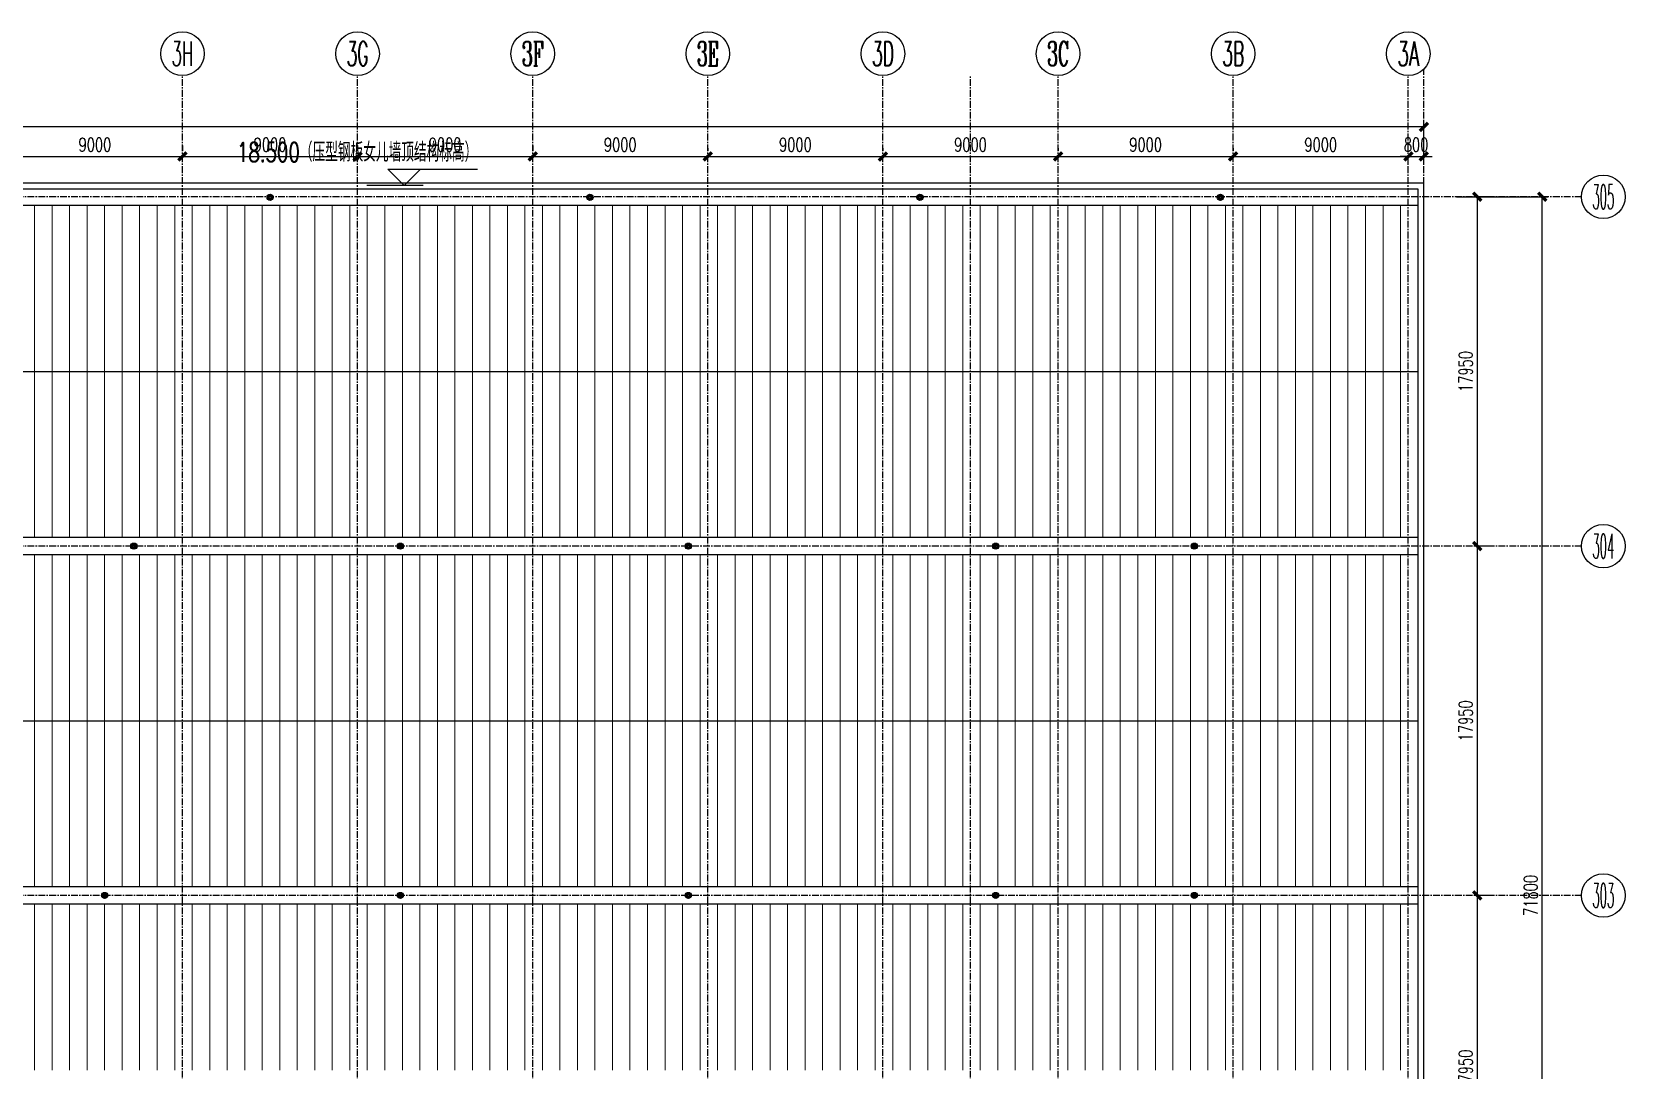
# Model space of a CAD drawing. Extents: x -599358 to 2865263, y -1062760 to 486533.
# Drawn here: x 2225619 to 2307503, y -852625 to -799275 of the extents above; entities that cross this region are included whole.
import ezdxf
from ezdxf.enums import TextEntityAlignment as Align

# ---------------------------------------------------------------- set-up
doc = ezdxf.new("R2010")
doc.units = 0
doc.linetypes.add('CENTER', pattern=[2, 1.25, -0.25, 0.25, -0.25])
for name, color, linetype in [('3符号', 173, 'Continuous'), ('A-LIN-V', 9, 'Continuous'), ('A-SFCE', 30, 'Continuous'), ('DIM', 173, 'Continuous'), ('DOTE', 1, 'CENTER'), ('文本', 4, 'Continuous'), ('虹吸雨水斗', 6, 'Continuous')]:
    doc.layers.add(name, color=color, linetype=linetype)
doc.layers.add('底板111', color=5, linetype='Continuous', lineweight=13)
doc.styles.add('_TCH_AXIS', font='COMPLEX', dxfattribs={"bigfont": 'GBCBIG'})
doc.styles.add('DHTEXT-1', font='romans.shx', dxfattribs={"width": 0.7, "bigfont": 'chinese.shx'})
doc.styles.add('卓越符号', font='ROMANS.shx', dxfattribs={"width": 0.7, "bigfont": 'CHINESE.shx'})
doc.dimstyles.new('ZN280', dxfattribs={"dimscale": 280, "dimtxt": 2.5, "dimasz": 1.5, "dimexe": 1, "dimexo": 2, "dimgap": 0.9, "dimtad": 1, "dimdec": 0, "dimdsep": 46, "dimtxsty": 'DHTEXT-1', "dimblk": 'ARCHTICK', "dimcen": 2.5, "dimclrd": 173, "dimclre": 173, "dimclrt": 7, "dimazin": 2, "dimtfac": 1, "dimtdec": 0, "dimtix": 1, "dimtmove": 2, "dimatfit": 3, "dimfxl": 0, "dimarcsym": 0})

# ---------------------------------------------------------------- blocks, each defined once
blk = doc.blocks.new('卓越-轴号')
blk.add_circle((0, 0), 4)
at = {"color": 0, "style": '_TCH_AXIS', "width": 1.041667, "flags": 8}
blk.add_attdef('A', text='', height=4.48, dxfattribs=at).set_placement((-2, -2.24), (2, -2.24), align=Align.FIT)
blk = doc.blocks.new('*U612')
at = {"ltscale": 10}
blk.add_line((3.48, 0), (-6.85, 0), dxfattribs=at)
blk.add_lwpolyline([(3, 3), (0, 0), (-3, 3), (13.45, 3)])
at = {"color": 0, "style": '卓越符号', "width": 0.7, "flags": 8}
blk.add_attdef('±0.000', text='', height=3.5, dxfattribs=at).set_placement((13.45, 4.35), align=Align.RIGHT)
blk = doc.blocks.new('“奔腾”虹吸雨水斗')
at = {"layer": '虹吸雨水斗', "lineweight": 25}
for p, q in [((946944, 86685), (947028, 86658)), ((947028, 86641), (946944, 86614)), ((947032, 86673), (946946, 86692)), ((946946, 86607), (947032, 86625)), ((946982, 86753), (947040, 86688)), ((947040, 86611), (946982, 86546)), ((947052, 86699), (946987, 86758)), ((946987, 86541), (947052, 86600)), ((947048, 86793), (947066, 86707)), ((947066, 86592), (947048, 86506)), ((947082, 86711), (947055, 86795)), ((947055, 86504), (947082, 86587)), ((947125, 86795), (947098, 86711)), ((947098, 86587), (947125, 86504)), ((947114, 86707), (947132, 86793)), ((947132, 86506), (947114, 86592)), ((947194, 86758), (947128, 86699)), ((947128, 86600), (947194, 86541)), ((947140, 86688), (947199, 86753)), ((947199, 86546), (947140, 86611)), ((947234, 86692), (947148, 86673)), ((947148, 86625), (947234, 86607)), ((947152, 86658), (947236, 86685)), ((947236, 86614), (947152, 86641))]:
    blk.add_line(p, q, dxfattribs=at)
for radius in [150, 47.6]:
    blk.add_circle((947090, 86649), radius, dxfattribs=at)
for centre, start, end in [((947025, 86649), 291.63817, 68.36747), ((947034, 86682), 261.63817, 38.36747), ((947034, 86617), 321.63817, 98.36747), ((947057, 86706), 231.63817, 8.36747), ((947057, 86593), 351.63817, 128.36747), ((947090, 86715), 201.63817, 338.36747), ((947090, 86584), 21.63817, 158.36747), ((947123, 86706), 171.63817, 308.36747), ((947123, 86593), 51.63817, 188.36747), ((947147, 86682), 141.63817, 278.36747), ((947147, 86617), 81.63817, 218.36747), ((947155, 86649), 111.63817, 248.36747)]:
    blk.add_arc(centre, 8.82, start, end, dxfattribs=at)
blk = doc.blocks.new('_ArchTick')
at = {"color": 0, "linetype": 'ByBlock', "const_width": 0.4}
blk.add_lwpolyline([(-0.5, -0.5), (0.5, 0.5)], dxfattribs=at)
blk = doc.blocks.new('*D2043')
at = {"layer": 'Defpoints', "color": 0, "ltscale": 2800, "transparency": 16777216}
for p in [(2224359, -805676), (2233359, -805676), (2233359, -805676)]:
    blk.add_point(p, dxfattribs=at)
at = {"layer": 'DIM', "color": 173, "linetype": 'ByBlock', "lineweight": -2, "ltscale": 2800, "transparency": 16777216}
for p, q in [((2224359, -805116), (2224359, -805396)), ((2224359, -805676), (2233359, -805676)), ((2233359, -805116), (2233359, -805396))]:
    blk.add_line(p, q, dxfattribs=at)
at = {"layer": 'DIM', "color": 173, "lineweight": -2, "ltscale": 2800, "transparency": 16777216, "xscale": 420, "yscale": 420, "zscale": 420, "rotation": 180}
blk.add_blockref('_ArchTick', (2224359, -805676), dxfattribs=at)
at = {"layer": 'DIM', "color": 173, "lineweight": -2, "ltscale": 2800, "transparency": 16777216, "xscale": 420, "yscale": 420, "zscale": 420}
blk.add_blockref('_ArchTick', (2233359, -805676), dxfattribs=at)
at = {"layer": 'DIM', "color": 7, "ltscale": 2800, "transparency": 16777216, "insert": (2228859, -805074), "char_height": 700, "attachment_point": 5, "style": 'DHTEXT-1'}
blk.add_mtext('9000', dxfattribs=at)
blk = doc.blocks.new('*D2044')
at = {"layer": 'Defpoints', "color": 0, "ltscale": 2800, "transparency": 16777216}
for p in [(2233359, -805676), (2242359, -805676), (2242359, -805676)]:
    blk.add_point(p, dxfattribs=at)
at = {"layer": 'DIM', "color": 173, "linetype": 'ByBlock', "lineweight": -2, "ltscale": 2800, "transparency": 16777216}
for p, q in [((2233359, -805116), (2233359, -805396)), ((2233359, -805676), (2242359, -805676)), ((2242359, -805116), (2242359, -805396))]:
    blk.add_line(p, q, dxfattribs=at)
at = {"layer": 'DIM', "color": 173, "lineweight": -2, "ltscale": 2800, "transparency": 16777216, "xscale": 420, "yscale": 420, "zscale": 420, "rotation": 180}
blk.add_blockref('_ArchTick', (2233359, -805676), dxfattribs=at)
at = {"layer": 'DIM', "color": 173, "lineweight": -2, "ltscale": 2800, "transparency": 16777216, "xscale": 420, "yscale": 420, "zscale": 420}
blk.add_blockref('_ArchTick', (2242359, -805676), dxfattribs=at)
at = {"layer": 'DIM', "color": 7, "ltscale": 2800, "transparency": 16777216, "insert": (2237859, -805074), "char_height": 700, "attachment_point": 5, "style": 'DHTEXT-1'}
blk.add_mtext('9000', dxfattribs=at)
blk = doc.blocks.new('*D2045')
at = {"layer": 'Defpoints', "color": 0, "ltscale": 2800, "transparency": 16777216}
for p in [(2242359, -805676), (2251359, -805676), (2251359, -805676)]:
    blk.add_point(p, dxfattribs=at)
at = {"layer": 'DIM', "color": 173, "linetype": 'ByBlock', "lineweight": -2, "ltscale": 2800, "transparency": 16777216}
for p, q in [((2242359, -805116), (2242359, -805396)), ((2242359, -805676), (2251359, -805676)), ((2251359, -805116), (2251359, -805396))]:
    blk.add_line(p, q, dxfattribs=at)
at = {"layer": 'DIM', "color": 173, "lineweight": -2, "ltscale": 2800, "transparency": 16777216, "xscale": 420, "yscale": 420, "zscale": 420, "rotation": 180}
blk.add_blockref('_ArchTick', (2242359, -805676), dxfattribs=at)
at = {"layer": 'DIM', "color": 173, "lineweight": -2, "ltscale": 2800, "transparency": 16777216, "xscale": 420, "yscale": 420, "zscale": 420}
blk.add_blockref('_ArchTick', (2251359, -805676), dxfattribs=at)
at = {"layer": 'DIM', "color": 7, "ltscale": 2800, "transparency": 16777216, "insert": (2246859, -805074), "char_height": 700, "attachment_point": 5, "style": 'DHTEXT-1'}
blk.add_mtext('9000', dxfattribs=at)
blk = doc.blocks.new('*D2028')
at = {"layer": 'Defpoints', "color": 0, "ltscale": 2800, "transparency": 16777216}
for p in [(2251359, -805676), (2260359, -805676), (2260359, -805810)]:
    blk.add_point(p, dxfattribs=at)
at = {"layer": 'DIM', "color": 173, "linetype": 'ByBlock', "lineweight": -2, "ltscale": 2800, "transparency": 16777216}
for p, q in [((2251359, -805116), (2251359, -805396)), ((2251359, -805676), (2260359, -805676)), ((2260359, -805250), (2260359, -805396))]:
    blk.add_line(p, q, dxfattribs=at)
at = {"layer": 'DIM', "color": 173, "lineweight": -2, "ltscale": 2800, "transparency": 16777216, "xscale": 420, "yscale": 420, "zscale": 420, "rotation": 180}
blk.add_blockref('_ArchTick', (2251359, -805676), dxfattribs=at)
at = {"layer": 'DIM', "color": 173, "lineweight": -2, "ltscale": 2800, "transparency": 16777216, "xscale": 420, "yscale": 420, "zscale": 420}
blk.add_blockref('_ArchTick', (2260359, -805676), dxfattribs=at)
at = {"layer": 'DIM', "color": 7, "ltscale": 2800, "transparency": 16777216, "insert": (2255859, -805074), "char_height": 700, "attachment_point": 5, "style": 'DHTEXT-1'}
blk.add_mtext('9000', dxfattribs=at)
blk = doc.blocks.new('*D2029')
at = {"layer": 'Defpoints', "color": 0, "ltscale": 2800, "transparency": 16777216}
for p in [(2269359, -805676), (2260359, -805810), (2269359, -805810)]:
    blk.add_point(p, dxfattribs=at)
at = {"layer": 'DIM', "color": 173, "linetype": 'ByBlock', "lineweight": -2, "ltscale": 2800, "transparency": 16777216}
for p, q in [((2260359, -805250), (2260359, -805396)), ((2260359, -805676), (2269359, -805676)), ((2269359, -805250), (2269359, -805396))]:
    blk.add_line(p, q, dxfattribs=at)
at = {"layer": 'DIM', "color": 173, "lineweight": -2, "ltscale": 2800, "transparency": 16777216, "xscale": 420, "yscale": 420, "zscale": 420, "rotation": 180}
blk.add_blockref('_ArchTick', (2260359, -805676), dxfattribs=at)
at = {"layer": 'DIM', "color": 173, "lineweight": -2, "ltscale": 2800, "transparency": 16777216, "xscale": 420, "yscale": 420, "zscale": 420}
blk.add_blockref('_ArchTick', (2269359, -805676), dxfattribs=at)
at = {"layer": 'DIM', "color": 7, "ltscale": 2800, "transparency": 16777216, "insert": (2264859, -805074), "char_height": 700, "attachment_point": 5, "style": 'DHTEXT-1'}
blk.add_mtext('9000', dxfattribs=at)
blk = doc.blocks.new('*D2030')
at = {"layer": 'Defpoints', "color": 0, "ltscale": 2800, "transparency": 16777216}
for p in [(2278359, -805676), (2269359, -805810), (2278359, -805810)]:
    blk.add_point(p, dxfattribs=at)
at = {"layer": 'DIM', "color": 173, "linetype": 'ByBlock', "lineweight": -2, "ltscale": 2800, "transparency": 16777216}
for p, q in [((2269359, -805250), (2269359, -805396)), ((2269359, -805676), (2278359, -805676)), ((2278359, -805250), (2278359, -805396))]:
    blk.add_line(p, q, dxfattribs=at)
at = {"layer": 'DIM', "color": 173, "lineweight": -2, "ltscale": 2800, "transparency": 16777216, "xscale": 420, "yscale": 420, "zscale": 420, "rotation": 180}
blk.add_blockref('_ArchTick', (2269359, -805676), dxfattribs=at)
at = {"layer": 'DIM', "color": 173, "lineweight": -2, "ltscale": 2800, "transparency": 16777216, "xscale": 420, "yscale": 420, "zscale": 420}
blk.add_blockref('_ArchTick', (2278359, -805676), dxfattribs=at)
at = {"layer": 'DIM', "color": 7, "ltscale": 2800, "transparency": 16777216, "insert": (2273859, -805074), "char_height": 700, "attachment_point": 5, "style": 'DHTEXT-1'}
blk.add_mtext('9000', dxfattribs=at)
blk = doc.blocks.new('*D2031')
at = {"layer": 'Defpoints', "color": 0, "ltscale": 2800, "transparency": 16777216}
for p in [(2287359, -805676), (2278359, -805810), (2287359, -805810)]:
    blk.add_point(p, dxfattribs=at)
at = {"layer": 'DIM', "color": 173, "linetype": 'ByBlock', "lineweight": -2, "ltscale": 2800, "transparency": 16777216}
for p, q in [((2278359, -805250), (2278359, -805396)), ((2278359, -805676), (2287359, -805676)), ((2287359, -805250), (2287359, -805396))]:
    blk.add_line(p, q, dxfattribs=at)
at = {"layer": 'DIM', "color": 173, "lineweight": -2, "ltscale": 2800, "transparency": 16777216, "xscale": 420, "yscale": 420, "zscale": 420, "rotation": 180}
blk.add_blockref('_ArchTick', (2278359, -805676), dxfattribs=at)
at = {"layer": 'DIM', "color": 173, "lineweight": -2, "ltscale": 2800, "transparency": 16777216, "xscale": 420, "yscale": 420, "zscale": 420}
blk.add_blockref('_ArchTick', (2287359, -805676), dxfattribs=at)
at = {"layer": 'DIM', "color": 7, "ltscale": 2800, "transparency": 16777216, "insert": (2282859, -805074), "char_height": 700, "attachment_point": 5, "style": 'DHTEXT-1'}
blk.add_mtext('9000', dxfattribs=at)
blk = doc.blocks.new('*D2032')
at = {"layer": 'Defpoints', "color": 0, "ltscale": 2800, "transparency": 16777216}
for p in [(2296359, -805518), (2296359, -805676), (2287359, -805810)]:
    blk.add_point(p, dxfattribs=at)
at = {"layer": 'DIM', "color": 173, "linetype": 'ByBlock', "lineweight": -2, "ltscale": 2800, "transparency": 16777216}
for p, q in [((2287359, -805250), (2287359, -805396)), ((2287359, -805676), (2296359, -805676)), ((2296359, -806078), (2296359, -805956))]:
    blk.add_line(p, q, dxfattribs=at)
at = {"layer": 'DIM', "color": 173, "lineweight": -2, "ltscale": 2800, "transparency": 16777216, "xscale": 420, "yscale": 420, "zscale": 420, "rotation": 180}
blk.add_blockref('_ArchTick', (2287359, -805676), dxfattribs=at)
at = {"layer": 'DIM', "color": 173, "lineweight": -2, "ltscale": 2800, "transparency": 16777216, "xscale": 420, "yscale": 420, "zscale": 420}
blk.add_blockref('_ArchTick', (2296359, -805676), dxfattribs=at)
at = {"layer": 'DIM', "color": 7, "ltscale": 2800, "transparency": 16777216, "insert": (2291859, -805074), "char_height": 700, "attachment_point": 5, "style": 'DHTEXT-1'}
blk.add_mtext('9000', dxfattribs=at)
blk = doc.blocks.new('*D2033')
at = {"layer": 'Defpoints', "color": 0, "ltscale": 2800, "transparency": 16777216}
for p in [(2296359, -805518), (2297159, -805518), (2297159, -805676)]:
    blk.add_point(p, dxfattribs=at)
at = {"layer": 'DIM', "color": 173, "linetype": 'ByBlock', "lineweight": -2, "ltscale": 2800, "transparency": 16777216}
for p, q in [((2296359, -805676), (2295939, -805676)), ((2296359, -805676), (2297159, -805676)), ((2297159, -805676), (2297579, -805676)), ((2296359, -806078), (2296359, -805956)), ((2297159, -806078), (2297159, -805956))]:
    blk.add_line(p, q, dxfattribs=at)
at = {"layer": 'DIM', "color": 173, "lineweight": -2, "ltscale": 2800, "transparency": 16777216, "xscale": 420, "yscale": 420, "zscale": 420}
blk.add_blockref('_ArchTick', (2296359, -805676), dxfattribs=at)
at = {"layer": 'DIM', "color": 173, "lineweight": -2, "ltscale": 2800, "transparency": 16777216, "xscale": 420, "yscale": 420, "zscale": 420, "rotation": 180}
blk.add_blockref('_ArchTick', (2297159, -805676), dxfattribs=at)
at = {"layer": 'DIM', "color": 7, "ltscale": 2800, "transparency": 16777216, "insert": (2296759, -805074), "char_height": 700, "attachment_point": 5, "style": 'DHTEXT-1'}
blk.add_mtext('800', dxfattribs=at)
blk = doc.blocks.new('*D2034')
at = {"layer": 'Defpoints', "color": 0, "ltscale": 2800, "transparency": 16777216}
for p in [(2112359, -804161), (2112359, -806364), (2297159, -806364)]:
    blk.add_point(p, dxfattribs=at)
at = {"layer": 'DIM', "color": 173, "linetype": 'ByBlock', "lineweight": -2, "ltscale": 2800, "transparency": 16777216}
for p, q in [((2112359, -805804), (2112359, -803881)), ((2297159, -805804), (2297159, -803881)), ((2297159, -804161), (2112359, -804161))]:
    blk.add_line(p, q, dxfattribs=at)
at = {"layer": 'DIM', "color": 173, "lineweight": -2, "ltscale": 2800, "transparency": 16777216, "xscale": 420, "yscale": 420, "zscale": 420, "rotation": 180}
blk.add_blockref('_ArchTick', (2112359, -804161), dxfattribs=at)
at = {"layer": 'DIM', "color": 173, "lineweight": -2, "ltscale": 2800, "transparency": 16777216, "xscale": 420, "yscale": 420, "zscale": 420}
blk.add_blockref('_ArchTick', (2297159, -804161), dxfattribs=at)
at = {"layer": 'DIM', "color": 7, "ltscale": 2800, "transparency": 16777216, "insert": (2204759, -803559), "char_height": 700, "attachment_point": 5, "style": 'DHTEXT-1'}
blk.add_mtext('184800', dxfattribs=at)
blk = doc.blocks.new('*D2036')
at = {"layer": 'Defpoints', "color": 0, "ltscale": 2800, "transparency": 16777216}
for p in [(2299908, -843650), (2299908, -843650), (2298854, -861600)]:
    blk.add_point(p, dxfattribs=at)
at = {"layer": 'DIM', "color": 173, "linetype": 'ByBlock', "lineweight": -2, "ltscale": 2800, "transparency": 16777216}
for p, q in [((2299908, -861600), (2299908, -843650)), ((2300468, -843650), (2300188, -843650)), ((2299414, -861600), (2300188, -861600))]:
    blk.add_line(p, q, dxfattribs=at)
at = {"layer": 'DIM', "color": 173, "lineweight": -2, "ltscale": 2800, "transparency": 16777216, "xscale": 420, "yscale": 420, "zscale": 420}
for p, rotation in [((2299908, -843650), 90), ((2299908, -861600), 270)]:
    blk.add_blockref('_ArchTick', p, dxfattribs=dict(at, rotation=rotation))
at = {"layer": 'DIM', "color": 7, "ltscale": 2800, "transparency": 16777216, "insert": (2299306, -852625), "char_height": 700, "attachment_point": 5, "rotation": 90, "style": 'DHTEXT-1'}
blk.add_mtext('17950', dxfattribs=at)
blk = doc.blocks.new('*D1999')
at = {"layer": 'Defpoints', "color": 0, "ltscale": 2800, "transparency": 16777216}
for p in [(2299908, -825700), (2299908, -825700), (2299908, -843650)]:
    blk.add_point(p, dxfattribs=at)
at = {"layer": 'DIM', "color": 173, "linetype": 'ByBlock', "lineweight": -2, "ltscale": 2800, "transparency": 16777216}
for p, q in [((2299908, -843650), (2299908, -825700)), ((2300468, -825700), (2300188, -825700)), ((2300468, -843650), (2300188, -843650))]:
    blk.add_line(p, q, dxfattribs=at)
at = {"layer": 'DIM', "color": 173, "lineweight": -2, "ltscale": 2800, "transparency": 16777216, "xscale": 420, "yscale": 420, "zscale": 420}
for p, rotation in [((2299908, -825700), 90), ((2299908, -843650), 270)]:
    blk.add_blockref('_ArchTick', p, dxfattribs=dict(at, rotation=rotation))
at = {"layer": 'DIM', "color": 7, "ltscale": 2800, "transparency": 16777216, "insert": (2299306, -834675), "char_height": 700, "attachment_point": 5, "rotation": 90, "style": 'DHTEXT-1'}
blk.add_mtext('17950', dxfattribs=at)
blk = doc.blocks.new('*D2000')
at = {"layer": 'Defpoints', "color": 0, "ltscale": 2800, "transparency": 16777216}
for p in [(2299908, -807750), (2299908, -807750), (2299908, -825700)]:
    blk.add_point(p, dxfattribs=at)
at = {"layer": 'DIM', "color": 173, "linetype": 'ByBlock', "lineweight": -2, "ltscale": 2800, "transparency": 16777216}
for p, q in [((2299908, -825700), (2299908, -807750)), ((2300468, -807750), (2300188, -807750)), ((2300468, -825700), (2300188, -825700))]:
    blk.add_line(p, q, dxfattribs=at)
at = {"layer": 'DIM', "color": 173, "lineweight": -2, "ltscale": 2800, "transparency": 16777216, "xscale": 420, "yscale": 420, "zscale": 420}
for p, rotation in [((2299908, -807750), 90), ((2299908, -825700), 270)]:
    blk.add_blockref('_ArchTick', p, dxfattribs=dict(at, rotation=rotation))
at = {"layer": 'DIM', "color": 7, "ltscale": 2800, "transparency": 16777216, "insert": (2299306, -816725), "char_height": 700, "attachment_point": 5, "rotation": 90, "style": 'DHTEXT-1'}
blk.add_mtext('17950', dxfattribs=at)
blk = doc.blocks.new('*D2001')
at = {"layer": 'Defpoints', "color": 0, "ltscale": 2800, "transparency": 16777216}
for p in [(2298273, -807750), (2303246, -807750), (2298273, -879550)]:
    blk.add_point(p, dxfattribs=at)
at = {"layer": 'DIM', "color": 173, "linetype": 'ByBlock', "lineweight": -2, "ltscale": 2800, "transparency": 16777216}
for p, q in [((2298833, -807750), (2303526, -807750)), ((2303246, -879550), (2303246, -807750)), ((2298833, -879550), (2303526, -879550))]:
    blk.add_line(p, q, dxfattribs=at)
at = {"layer": 'DIM', "color": 173, "lineweight": -2, "ltscale": 2800, "transparency": 16777216, "xscale": 420, "yscale": 420, "zscale": 420}
for p, rotation in [((2303246, -807750), 90), ((2303246, -879550), 270)]:
    blk.add_blockref('_ArchTick', p, dxfattribs=dict(at, rotation=rotation))
at = {"layer": 'DIM', "color": 7, "ltscale": 2800, "transparency": 16777216, "insert": (2302644, -843650), "char_height": 700, "attachment_point": 5, "rotation": 90, "style": 'DHTEXT-1'}
blk.add_mtext('71800', dxfattribs=at)

msp = doc.modelspace()

# ---------------------------------------------------------------- linework, layer by layer
at = {"layer": 'A-LIN-V'}
for points in [[(2296859.2, -808200), (2129670.3, -808200)], [(2296859.2, -825250), (2124138.2, -825250)], [(2296859.2, -826150), (2123846.2, -826150)], [(2296859.2, -843200), (2118314.1, -843200)], [(2296859.2, -844100), (2118022.1, -844100)]]:
    msp.add_lwpolyline(points, dxfattribs=at)
at = {"layer": 'A-SFCE'}
for points in [[(2297159.2, -880250), (2297159.2, -807050), (2128992.1, -807050), (2111459.2, -861086.7), (2111459.2, -862100), (2112059.2, -862100)], [(2111759.2, -863900), (2111759.2, -879950), (2296859.2, -879950), (2296859.2, -807350), (2129210.2, -807350), (2111759.2, -861134.1), (2111759.2, -861800), (2112059.2, -861800)], [(2126168.3, -816725), (2296859.2, -816725)], [(2120336.1, -834675), (2296859.2, -834675)]]:
    msp.add_lwpolyline(points, dxfattribs=at)
at = {"layer": 'DOTE', "ltscale": 280}
for p, q in [((2233359.2, -887730), (2233359.2, -801515)), ((2242359.2, -887730), (2242359.2, -801515)), ((2251359.2, -887730), (2251359.2, -801515)), ((2260359.2, -887730), (2260359.2, -801515)), ((2269359.2, -887730), (2269359.2, -801515)), ((2273859.2, -887730), (2273859.2, -801515)), ((2278359.2, -887730), (2278359.2, -801515)), ((2287359.2, -887730), (2287359.2, -801515)), ((2296359.2, -887730), (2296359.2, -801515)), ((2297159.2, -887730), (2297159.2, -801178.8)), ((2305263.4, -807750), (2104903.4, -807750)), ((2305263.4, -825700), (2104903.4, -825700)), ((2305263.4, -843650), (2104903.4, -843650))]:
    msp.add_line(p, q, dxfattribs=at)
at = {"layer": '底板111', "ltscale": 2500}
for p, q in [((2225759.2, -816725), (2225759.2, -808200)), ((2226659.2, -816725), (2226659.2, -808200)), ((2227559.2, -816725), (2227559.2, -808200)), ((2228459.2, -816725), (2228459.2, -808200)), ((2229359.2, -816725), (2229359.2, -808200)), ((2230259.2, -816725), (2230259.2, -808200)), ((2231159.2, -816725), (2231159.2, -808200)), ((2232059.2, -816725), (2232059.2, -808200)), ((2232959.2, -816725), (2232959.2, -808200)), ((2233859.2, -816725), (2233859.2, -808200)), ((2234759.2, -816725), (2234759.2, -808200)), ((2235659.2, -816725), (2235659.2, -808200)), ((2236559.2, -816725), (2236559.2, -808200)), ((2237459.2, -816725), (2237459.2, -808200)), ((2238359.2, -816725), (2238359.2, -808200)), ((2239259.2, -816725), (2239259.2, -808200)), ((2240159.2, -816725), (2240159.2, -808200)), ((2241059.2, -816725), (2241059.2, -808200)), ((2241959.2, -816725), (2241959.2, -808200)), ((2242859.2, -816725), (2242859.2, -808200)), ((2243759.2, -816725), (2243759.2, -808200)), ((2244659.2, -816725), (2244659.2, -808200)), ((2245559.2, -816725), (2245559.2, -808200)), ((2246459.2, -816725), (2246459.2, -808200)), ((2247359.2, -816725), (2247359.2, -808200)), ((2248259.2, -816725), (2248259.2, -808200)), ((2249159.2, -816725), (2249159.2, -808200)), ((2250059.2, -816725), (2250059.2, -808200)), ((2250959.2, -816725), (2250959.2, -808200)), ((2251859.2, -816725), (2251859.2, -808200)), ((2252759.2, -816725), (2252759.2, -808200)), ((2253659.2, -816725), (2253659.2, -808200)), ((2254559.2, -816725), (2254559.2, -808200)), ((2255459.2, -816725), (2255459.2, -808200)), ((2256359.2, -816725), (2256359.2, -808200)), ((2257259.2, -816725), (2257259.2, -808200)), ((2258159.2, -816725), (2258159.2, -808200)), ((2259059.2, -816725), (2259059.2, -808200)), ((2259959.2, -816725), (2259959.2, -808200)), ((2260859.2, -816725), (2260859.2, -808200)), ((2261759.2, -816725), (2261759.2, -808200)), ((2262659.2, -816725), (2262659.2, -808200)), ((2263559.2, -816725), (2263559.2, -808200)), ((2264459.2, -816725), (2264459.2, -808200)), ((2265359.2, -816725), (2265359.2, -808200)), ((2266259.2, -816725), (2266259.2, -808200)), ((2267159.2, -816725), (2267159.2, -808200)), ((2268059.2, -816725), (2268059.2, -808200)), ((2268959.2, -816725), (2268959.2, -808200)), ((2269859.2, -816725), (2269859.2, -808200)), ((2270759.2, -816725), (2270759.2, -808200)), ((2271659.2, -816725), (2271659.2, -808200)), ((2272559.2, -816725), (2272559.2, -808200)), ((2273459.2, -816725), (2273459.2, -808200)), ((2274359.2, -816725), (2274359.2, -808200)), ((2275259.2, -816725), (2275259.2, -808200)), ((2276159.2, -816725), (2276159.2, -808200)), ((2277059.2, -816725), (2277059.2, -808200)), ((2277959.2, -816725), (2277959.2, -808200)), ((2278859.2, -816725), (2278859.2, -808200)), ((2279759.2, -816725), (2279759.2, -808200)), ((2280659.2, -816725), (2280659.2, -808200)), ((2281559.2, -816725), (2281559.2, -808200)), ((2282459.2, -816725), (2282459.2, -808200)), ((2283359.2, -816725), (2283359.2, -808200)), ((2284259.2, -816725), (2284259.2, -808200)), ((2285159.2, -816725), (2285159.2, -808200)), ((2286059.2, -816725), (2286059.2, -808200)), ((2286959.2, -816725), (2286959.2, -808200)), ((2287859.2, -816725), (2287859.2, -808200)), ((2288759.2, -816725), (2288759.2, -808200)), ((2289659.2, -816725), (2289659.2, -808200)), ((2290559.2, -816725), (2290559.2, -808200)), ((2291459.2, -816725), (2291459.2, -808200)), ((2292359.2, -816725), (2292359.2, -808200)), ((2293259.2, -816725), (2293259.2, -808200)), ((2294159.2, -816725), (2294159.2, -808200)), ((2295059.2, -816725), (2295059.2, -808200)), ((2295959.2, -816725), (2295959.2, -808200)), ((2296859.2, -816725), (2296859.2, -808200)), ((2225759.2, -816725), (2225759.2, -825250)), ((2226659.2, -816725), (2226659.2, -825250)), ((2227559.2, -816725), (2227559.2, -825250)), ((2228459.2, -816725), (2228459.2, -825250)), ((2229359.2, -816725), (2229359.2, -825250)), ((2230259.2, -816725), (2230259.2, -825250)), ((2231159.2, -816725), (2231159.2, -825250)), ((2232059.2, -816725), (2232059.2, -825250)), ((2232959.2, -816725), (2232959.2, -825250)), ((2233859.2, -816725), (2233859.2, -825250)), ((2234759.2, -816725), (2234759.2, -825250)), ((2235659.2, -816725), (2235659.2, -825250)), ((2236559.2, -816725), (2236559.2, -825250)), ((2237459.2, -816725), (2237459.2, -825250)), ((2238359.2, -816725), (2238359.2, -825250)), ((2239259.2, -816725), (2239259.2, -825250)), ((2240159.2, -816725), (2240159.2, -825250)), ((2241059.2, -816725), (2241059.2, -825250)), ((2241959.2, -816725), (2241959.2, -825250)), ((2242859.2, -816725), (2242859.2, -825250)), ((2243759.2, -816725), (2243759.2, -825250)), ((2244659.2, -816725), (2244659.2, -825250)), ((2245559.2, -816725), (2245559.2, -825250)), ((2246459.2, -816725), (2246459.2, -825250)), ((2247359.2, -816725), (2247359.2, -825250)), ((2248259.2, -816725), (2248259.2, -825250)), ((2249159.2, -816725), (2249159.2, -825250)), ((2250059.2, -816725), (2250059.2, -825250)), ((2250959.2, -816725), (2250959.2, -825250)), ((2251859.2, -816725), (2251859.2, -825250)), ((2252759.2, -816725), (2252759.2, -825250)), ((2253659.2, -816725), (2253659.2, -825250)), ((2254559.2, -816725), (2254559.2, -825250)), ((2255459.2, -816725), (2255459.2, -825250)), ((2256359.2, -816725), (2256359.2, -825250)), ((2257259.2, -816725), (2257259.2, -825250)), ((2258159.2, -816725), (2258159.2, -825250)), ((2259059.2, -816725), (2259059.2, -825250)), ((2259959.2, -816725), (2259959.2, -825250)), ((2260859.2, -816725), (2260859.2, -825250)), ((2261759.2, -816725), (2261759.2, -825250)), ((2262659.2, -816725), (2262659.2, -825250)), ((2263559.2, -816725), (2263559.2, -825250)), ((2264459.2, -816725), (2264459.2, -825250)), ((2265359.2, -816725), (2265359.2, -825250)), ((2266259.2, -816725), (2266259.2, -825250)), ((2267159.2, -816725), (2267159.2, -825250)), ((2268059.2, -816725), (2268059.2, -825250)), ((2268959.2, -816725), (2268959.2, -825250)), ((2269859.2, -816725), (2269859.2, -825250)), ((2270759.2, -816725), (2270759.2, -825250)), ((2271659.2, -816725), (2271659.2, -825250)), ((2272559.2, -816725), (2272559.2, -825250)), ((2273459.2, -816725), (2273459.2, -825250)), ((2274359.2, -816725), (2274359.2, -825250)), ((2275259.2, -816725), (2275259.2, -825250)), ((2276159.2, -816725), (2276159.2, -825250)), ((2277059.2, -816725), (2277059.2, -825250)), ((2277959.2, -816725), (2277959.2, -825250)), ((2278859.2, -816725), (2278859.2, -825250)), ((2279759.2, -816725), (2279759.2, -825250)), ((2280659.2, -816725), (2280659.2, -825250)), ((2281559.2, -816725), (2281559.2, -825250)), ((2282459.2, -816725), (2282459.2, -825250)), ((2283359.2, -816725), (2283359.2, -825250)), ((2284259.2, -816725), (2284259.2, -825250)), ((2285159.2, -816725), (2285159.2, -825250)), ((2286059.2, -816725), (2286059.2, -825250)), ((2286959.2, -816725), (2286959.2, -825250)), ((2287859.2, -816725), (2287859.2, -825250)), ((2288759.2, -816725), (2288759.2, -825250)), ((2289659.2, -816725), (2289659.2, -825250)), ((2290559.2, -816725), (2290559.2, -825250)), ((2291459.2, -816725), (2291459.2, -825250)), ((2292359.2, -816725), (2292359.2, -825250)), ((2293259.2, -816725), (2293259.2, -825250)), ((2294159.2, -816725), (2294159.2, -825250)), ((2295059.2, -816725), (2295059.2, -825250)), ((2295959.2, -816725), (2295959.2, -825250)), ((2296859.2, -816725), (2296859.2, -825250)), ((2225759.2, -834675), (2225759.2, -826150)), ((2226659.2, -834675), (2226659.2, -826150)), ((2227559.2, -834675), (2227559.2, -826150)), ((2228459.2, -834675), (2228459.2, -826150)), ((2229359.2, -834675), (2229359.2, -826150)), ((2230259.2, -834675), (2230259.2, -826150)), ((2231159.2, -834675), (2231159.2, -826150)), ((2232059.2, -834675), (2232059.2, -826150)), ((2232959.2, -834675), (2232959.2, -826150)), ((2233859.2, -834675), (2233859.2, -826150)), ((2234759.2, -834675), (2234759.2, -826150)), ((2235659.2, -834675), (2235659.2, -826150)), ((2236559.2, -834675), (2236559.2, -826150)), ((2237459.2, -834675), (2237459.2, -826150)), ((2238359.2, -834675), (2238359.2, -826150)), ((2239259.2, -834675), (2239259.2, -826150)), ((2240159.2, -834675), (2240159.2, -826150)), ((2241059.2, -834675), (2241059.2, -826150)), ((2241959.2, -834675), (2241959.2, -826150)), ((2242859.2, -834675), (2242859.2, -826150)), ((2243759.2, -834675), (2243759.2, -826150)), ((2244659.2, -834675), (2244659.2, -826150)), ((2245559.2, -834675), (2245559.2, -826150)), ((2246459.2, -834675), (2246459.2, -826150)), ((2247359.2, -834675), (2247359.2, -826150)), ((2248259.2, -834675), (2248259.2, -826150)), ((2249159.2, -834675), (2249159.2, -826150)), ((2250059.2, -834675), (2250059.2, -826150)), ((2250959.2, -834675), (2250959.2, -826150)), ((2251859.2, -834675), (2251859.2, -826150)), ((2252759.2, -834675), (2252759.2, -826150)), ((2253659.2, -834675), (2253659.2, -826150)), ((2254559.2, -834675), (2254559.2, -826150)), ((2255459.2, -834675), (2255459.2, -826150)), ((2256359.2, -834675), (2256359.2, -826150)), ((2257259.2, -834675), (2257259.2, -826150)), ((2258159.2, -834675), (2258159.2, -826150)), ((2259059.2, -834675), (2259059.2, -826150)), ((2259959.2, -834675), (2259959.2, -826150)), ((2260859.2, -834675), (2260859.2, -826150)), ((2261759.2, -834675), (2261759.2, -826150)), ((2262659.2, -834675), (2262659.2, -826150)), ((2263559.2, -834675), (2263559.2, -826150)), ((2264459.2, -834675), (2264459.2, -826150)), ((2265359.2, -834675), (2265359.2, -826150)), ((2266259.2, -834675), (2266259.2, -826150)), ((2267159.2, -834675), (2267159.2, -826150)), ((2268059.2, -834675), (2268059.2, -826150)), ((2268959.2, -834675), (2268959.2, -826150)), ((2269859.2, -834675), (2269859.2, -826150)), ((2270759.2, -834675), (2270759.2, -826150)), ((2271659.2, -834675), (2271659.2, -826150)), ((2272559.2, -834675), (2272559.2, -826150)), ((2273459.2, -834675), (2273459.2, -826150)), ((2274359.2, -834675), (2274359.2, -826150)), ((2275259.2, -834675), (2275259.2, -826150)), ((2276159.2, -834675), (2276159.2, -826150)), ((2277059.2, -834675), (2277059.2, -826150)), ((2277959.2, -834675), (2277959.2, -826150)), ((2278859.2, -834675), (2278859.2, -826150)), ((2279759.2, -834675), (2279759.2, -826150)), ((2280659.2, -834675), (2280659.2, -826150)), ((2281559.2, -834675), (2281559.2, -826150)), ((2282459.2, -834675), (2282459.2, -826150)), ((2283359.2, -834675), (2283359.2, -826150)), ((2284259.2, -834675), (2284259.2, -826150)), ((2285159.2, -834675), (2285159.2, -826150)), ((2286059.2, -834675), (2286059.2, -826150)), ((2286959.2, -834675), (2286959.2, -826150)), ((2287859.2, -834675), (2287859.2, -826150)), ((2288759.2, -834675), (2288759.2, -826150)), ((2289659.2, -834675), (2289659.2, -826150)), ((2290559.2, -834675), (2290559.2, -826150)), ((2291459.2, -834675), (2291459.2, -826150)), ((2292359.2, -834675), (2292359.2, -826150)), ((2293259.2, -834675), (2293259.2, -826150)), ((2294159.2, -834675), (2294159.2, -826150)), ((2295059.2, -834675), (2295059.2, -826150)), ((2295959.2, -834675), (2295959.2, -826150)), ((2296859.2, -834675), (2296859.2, -826150)), ((2225759.2, -834675), (2225759.2, -843200)), ((2226659.2, -834675), (2226659.2, -843200)), ((2227559.2, -834675), (2227559.2, -843200)), ((2228459.2, -834675), (2228459.2, -843200)), ((2229359.2, -834675), (2229359.2, -843200)), ((2230259.2, -834675), (2230259.2, -843200)), ((2231159.2, -834675), (2231159.2, -843200)), ((2232059.2, -834675), (2232059.2, -843200)), ((2232959.2, -834675), (2232959.2, -843200)), ((2233859.2, -834675), (2233859.2, -843200)), ((2234759.2, -834675), (2234759.2, -843200)), ((2235659.2, -834675), (2235659.2, -843200)), ((2236559.2, -834675), (2236559.2, -843200)), ((2237459.2, -834675), (2237459.2, -843200)), ((2238359.2, -834675), (2238359.2, -843200)), ((2239259.2, -834675), (2239259.2, -843200)), ((2240159.2, -834675), (2240159.2, -843200)), ((2241059.2, -834675), (2241059.2, -843200)), ((2241959.2, -834675), (2241959.2, -843200)), ((2242859.2, -834675), (2242859.2, -843200)), ((2243759.2, -834675), (2243759.2, -843200)), ((2244659.2, -834675), (2244659.2, -843200)), ((2245559.2, -834675), (2245559.2, -843200)), ((2246459.2, -834675), (2246459.2, -843200)), ((2247359.2, -834675), (2247359.2, -843200)), ((2248259.2, -834675), (2248259.2, -843200)), ((2249159.2, -834675), (2249159.2, -843200)), ((2250059.2, -834675), (2250059.2, -843200)), ((2250959.2, -834675), (2250959.2, -843200)), ((2251859.2, -834675), (2251859.2, -843200)), ((2252759.2, -834675), (2252759.2, -843200)), ((2253659.2, -834675), (2253659.2, -843200)), ((2254559.2, -834675), (2254559.2, -843200)), ((2255459.2, -834675), (2255459.2, -843200)), ((2256359.2, -834675), (2256359.2, -843200)), ((2257259.2, -834675), (2257259.2, -843200)), ((2258159.2, -834675), (2258159.2, -843200)), ((2259059.2, -834675), (2259059.2, -843200)), ((2259959.2, -834675), (2259959.2, -843200)), ((2260859.2, -834675), (2260859.2, -843200)), ((2261759.2, -834675), (2261759.2, -843200)), ((2262659.2, -834675), (2262659.2, -843200)), ((2263559.2, -834675), (2263559.2, -843200)), ((2264459.2, -834675), (2264459.2, -843200)), ((2265359.2, -834675), (2265359.2, -843200)), ((2266259.2, -834675), (2266259.2, -843200)), ((2267159.2, -834675), (2267159.2, -843200)), ((2268059.2, -834675), (2268059.2, -843200)), ((2268959.2, -834675), (2268959.2, -843200)), ((2269859.2, -834675), (2269859.2, -843200)), ((2270759.2, -834675), (2270759.2, -843200)), ((2271659.2, -834675), (2271659.2, -843200)), ((2272559.2, -834675), (2272559.2, -843200)), ((2273459.2, -834675), (2273459.2, -843200)), ((2274359.2, -834675), (2274359.2, -843200)), ((2275259.2, -834675), (2275259.2, -843200)), ((2276159.2, -834675), (2276159.2, -843200)), ((2277059.2, -834675), (2277059.2, -843200)), ((2277959.2, -834675), (2277959.2, -843200)), ((2278859.2, -834675), (2278859.2, -843200)), ((2279759.2, -834675), (2279759.2, -843200)), ((2280659.2, -834675), (2280659.2, -843200)), ((2281559.2, -834675), (2281559.2, -843200)), ((2282459.2, -834675), (2282459.2, -843200)), ((2283359.2, -834675), (2283359.2, -843200)), ((2284259.2, -834675), (2284259.2, -843200)), ((2285159.2, -834675), (2285159.2, -843200)), ((2286059.2, -834675), (2286059.2, -843200)), ((2286959.2, -834675), (2286959.2, -843200)), ((2287859.2, -834675), (2287859.2, -843200)), ((2288759.2, -834675), (2288759.2, -843200)), ((2289659.2, -834675), (2289659.2, -843200)), ((2290559.2, -834675), (2290559.2, -843200)), ((2291459.2, -834675), (2291459.2, -843200)), ((2292359.2, -834675), (2292359.2, -843200)), ((2293259.2, -834675), (2293259.2, -843200)), ((2294159.2, -834675), (2294159.2, -843200)), ((2295059.2, -834675), (2295059.2, -843200)), ((2295959.2, -834675), (2295959.2, -843200)), ((2296859.2, -834675), (2296859.2, -843200)), ((2225759.2, -852625), (2225759.2, -844100)), ((2226659.2, -852625), (2226659.2, -844100)), ((2227559.2, -852625), (2227559.2, -844100)), ((2228459.2, -852625), (2228459.2, -844100)), ((2229359.2, -852625), (2229359.2, -844100)), ((2230259.2, -852625), (2230259.2, -844100)), ((2231159.2, -852625), (2231159.2, -844100)), ((2232059.2, -852625), (2232059.2, -844100)), ((2232959.2, -852625), (2232959.2, -844100)), ((2233859.2, -852625), (2233859.2, -844100)), ((2234759.2, -852625), (2234759.2, -844100)), ((2235659.2, -852625), (2235659.2, -844100)), ((2236559.2, -852625), (2236559.2, -844100)), ((2237459.2, -852625), (2237459.2, -844100)), ((2238359.2, -852625), (2238359.2, -844100)), ((2239259.2, -852625), (2239259.2, -844100)), ((2240159.2, -852625), (2240159.2, -844100)), ((2241059.2, -852625), (2241059.2, -844100)), ((2241959.2, -852625), (2241959.2, -844100)), ((2242859.2, -852625), (2242859.2, -844100)), ((2243759.2, -852625), (2243759.2, -844100)), ((2244659.2, -852625), (2244659.2, -844100)), ((2245559.2, -852625), (2245559.2, -844100)), ((2246459.2, -852625), (2246459.2, -844100)), ((2247359.2, -852625), (2247359.2, -844100)), ((2248259.2, -852625), (2248259.2, -844100)), ((2249159.2, -852625), (2249159.2, -844100)), ((2250059.2, -852625), (2250059.2, -844100)), ((2250959.2, -852625), (2250959.2, -844100)), ((2251859.2, -852625), (2251859.2, -844100)), ((2252759.2, -852625), (2252759.2, -844100)), ((2253659.2, -852625), (2253659.2, -844100)), ((2254559.2, -852625), (2254559.2, -844100)), ((2255459.2, -852625), (2255459.2, -844100)), ((2256359.2, -852625), (2256359.2, -844100)), ((2257259.2, -852625), (2257259.2, -844100)), ((2258159.2, -852625), (2258159.2, -844100)), ((2259059.2, -852625), (2259059.2, -844100)), ((2259959.2, -852625), (2259959.2, -844100)), ((2260859.2, -852625), (2260859.2, -844100)), ((2261759.2, -852625), (2261759.2, -844100)), ((2262659.2, -852625), (2262659.2, -844100)), ((2263559.2, -852625), (2263559.2, -844100)), ((2264459.2, -852625), (2264459.2, -844100)), ((2265359.2, -852625), (2265359.2, -844100)), ((2266259.2, -852625), (2266259.2, -844100)), ((2267159.2, -852625), (2267159.2, -844100)), ((2268059.2, -852625), (2268059.2, -844100)), ((2268959.2, -852625), (2268959.2, -844100)), ((2269859.2, -852625), (2269859.2, -844100)), ((2270759.2, -852625), (2270759.2, -844100)), ((2271659.2, -852625), (2271659.2, -844100)), ((2272559.2, -852625), (2272559.2, -844100)), ((2273459.2, -852625), (2273459.2, -844100)), ((2274359.2, -852625), (2274359.2, -844100)), ((2275259.2, -852625), (2275259.2, -844100)), ((2276159.2, -852625), (2276159.2, -844100)), ((2277059.2, -852625), (2277059.2, -844100)), ((2277959.2, -852625), (2277959.2, -844100)), ((2278859.2, -852625), (2278859.2, -844100)), ((2279759.2, -852625), (2279759.2, -844100)), ((2280659.2, -852625), (2280659.2, -844100)), ((2281559.2, -852625), (2281559.2, -844100)), ((2282459.2, -852625), (2282459.2, -844100)), ((2283359.2, -852625), (2283359.2, -844100)), ((2284259.2, -852625), (2284259.2, -844100)), ((2285159.2, -852625), (2285159.2, -844100)), ((2286059.2, -852625), (2286059.2, -844100)), ((2286959.2, -852625), (2286959.2, -844100)), ((2287859.2, -852625), (2287859.2, -844100)), ((2288759.2, -852625), (2288759.2, -844100)), ((2289659.2, -852625), (2289659.2, -844100)), ((2290559.2, -852625), (2290559.2, -844100)), ((2291459.2, -852625), (2291459.2, -844100)), ((2292359.2, -852625), (2292359.2, -844100)), ((2293259.2, -852625), (2293259.2, -844100)), ((2294159.2, -852625), (2294159.2, -844100)), ((2295059.2, -852625), (2295059.2, -844100)), ((2295959.2, -852625), (2295959.2, -844100)), ((2296859.2, -852625), (2296859.2, -844100))]:
    msp.add_line(p, q, dxfattribs=at)

# ---------------------------------------------------------------- block references
at = {"layer": '3符号', "color": 7}
ref = msp.add_blockref('卓越-轴号', (2233359.2, -800395), dxfattribs=dict(at, xscale=280, yscale=280, zscale=280))
ref.add_attrib('A', '3H', dxfattribs={"layer": '0', "color": 0, "height": 1254.4, "style": '_TCH_AXIS', "width": 0.480769}).set_placement((2232799.2, -801022.2), (2233919.2, -801022.2), align=Align.FIT)
ref = msp.add_blockref('卓越-轴号', (2242359.2, -800395), dxfattribs=dict(at, xscale=280, yscale=280, zscale=280))
ref.add_attrib('A', '3G', dxfattribs={"layer": '0', "color": 0, "height": 1254.4, "style": '_TCH_AXIS', "width": 0.506757}).set_placement((2241799.2, -801022.2), (2242919.2, -801022.2), align=Align.FIT)
ref = msp.add_blockref('卓越-轴号', (2251359.2, -800395), dxfattribs=dict(at, xscale=280, yscale=280, zscale=280))
ref.add_attrib('A', '3F', dxfattribs={"layer": '0', "color": 0, "height": 1254.4, "style": '_TCH_AXIS', "width": 0.535714}).set_placement((2250799.2, -801022.2), (2251919.2, -801022.2), align=Align.FIT)
ref = msp.add_blockref('卓越-轴号', (2260359.2, -800395), dxfattribs=dict(at, xscale=280, yscale=280, zscale=280))
ref.add_attrib('A', '3E', dxfattribs={"layer": '0', "color": 0, "height": 1254.4, "style": '_TCH_AXIS', "width": 0.535714}).set_placement((2259799.2, -801022.2), (2260919.2, -801022.2), align=Align.FIT)
ref = msp.add_blockref('卓越-轴号', (2269359.2, -800395), dxfattribs=dict(at, xscale=280, yscale=280, zscale=280))
ref.add_attrib('A', '3D', dxfattribs={"layer": '0', "color": 0, "height": 1254.4, "style": '_TCH_AXIS', "width": 0.520833}).set_placement((2268799.2, -801022.2), (2269919.2, -801022.2), align=Align.FIT)
ref = msp.add_blockref('卓越-轴号', (2278359.2, -800395), dxfattribs=dict(at, xscale=280, yscale=280, zscale=280))
ref.add_attrib('A', '3C', dxfattribs={"layer": '0', "color": 0, "height": 1254.4, "style": '_TCH_AXIS', "width": 0.551471}).set_placement((2277799.2, -801022.2), (2278919.2, -801022.2), align=Align.FIT)
ref = msp.add_blockref('卓越-轴号', (2287359.2, -800395), dxfattribs=dict(at, xscale=280, yscale=280, zscale=280))
ref.add_attrib('A', '3B', dxfattribs={"layer": '0', "color": 0, "height": 1254.4, "style": '_TCH_AXIS', "width": 0.520833}).set_placement((2286799.2, -801022.2), (2287919.2, -801022.2), align=Align.FIT)
ref = msp.add_blockref('卓越-轴号', (2296359.2, -800395), dxfattribs=dict(at, xscale=280, yscale=280, zscale=280))
ref.add_attrib('A', '3A', dxfattribs={"layer": '0', "color": 0, "height": 1254.4, "style": '_TCH_AXIS', "width": 0.506757}).set_placement((2295799.2, -801022.2), (2296919.2, -801022.2), align=Align.FIT)
ref = msp.add_blockref('*U612', (2244748.4, -807166), dxfattribs=dict(at, xscale=280, yscale=280, zscale=280))
ref.add_attrib('±0.000', '18.500（压型钢板女儿墙顶结构标高）', dxfattribs={"layer": '0', "color": 0, "height": 980, "style": '卓越符号', "width": 0.7}).set_placement((2248514.4, -805948), align=Align.RIGHT)
ref = msp.add_blockref('卓越-轴号', (2306383.4, -807750), dxfattribs=dict(at, xscale=280, yscale=280, zscale=280))
ref.add_attrib('A', '305', dxfattribs={"layer": '0', "color": 0, "height": 1254.4, "style": '_TCH_AXIS', "width": 0.353774}).set_placement((2305823.4, -808377.2), (2306943.4, -808377.2), align=Align.FIT)
ref = msp.add_blockref('卓越-轴号', (2306383.4, -825700), dxfattribs=dict(at, xscale=280, yscale=280, zscale=280))
ref.add_attrib('A', '304', dxfattribs={"layer": '0', "color": 0, "height": 1254.4, "style": '_TCH_AXIS', "width": 0.340909}).set_placement((2305823.4, -826327.2), (2306943.4, -826327.2), align=Align.FIT)
ref = msp.add_blockref('卓越-轴号', (2306383.4, -843650), dxfattribs=dict(at, xscale=280, yscale=280, zscale=280))
ref.add_attrib('A', '303', dxfattribs={"layer": '0', "color": 0, "height": 1254.4, "style": '_TCH_AXIS', "width": 0.353774}).set_placement((2305823.4, -844277.2), (2306943.4, -844277.2), align=Align.FIT)
at = {"layer": '文本', "xscale": 1.061320754715, "yscale": 1.061320754715, "zscale": 1.061320754715}
for p in [(1232696.9, -899742.7), (1249132.9, -899742.7), (1266092.9, -899742.7), (1281532.9, -899742.7), (1225692.9, -917662.8), (1239392.9, -917662.8), (1254192.9, -917662.8), (1269992.9, -917662.8), (1280192.9, -917662.8), (1224192.9, -935612.8), (1239392.9, -935612.8), (1254192.9, -935612.8), (1269992.9, -935612.8), (1280192.9, -935612.8)]:
    msp.add_blockref('“奔腾”虹吸雨水斗', p, dxfattribs=at)

# ---------------------------------------------------------------- dimensions: what is measured, and where the dimension line sits
at = {"layer": 'DIM', "ltscale": 2800}
for p1, p2, distance, picture, middle in [((2297159.2, -806364.2), (2112359.2, -806364.2), -2202.8, '*D2034', (2204759.2, -803559.4)), ((2298273.1, -879550), (2298273.1, -807750), -4972.9, '*D2001', (2302644, -843650))]:
    dim = msp.add_aligned_dim(p1=p1, p2=p2, distance=distance, dimstyle='ZN280', dxfattribs=at)
    dim.commit()
    dim.dimension.update_dxf_attribs({"geometry": picture, "text_midpoint": middle})
for base, p1, p2, angle, picture, middle in [((2233359.2, -805676.4), (2224359.2, -805676.4), (2233359.2, -805676.4), 180, '*D2043', (2228859.2, -805074.4)), ((2242359.2, -805676.4), (2233359.2, -805676.4), (2242359.2, -805676.4), 180, '*D2044', (2237859.2, -805074.4)), ((2251359.2, -805676.4), (2242359.2, -805676.4), (2251359.2, -805676.4), 180, '*D2045', (2246859.2, -805074.4)), ((2260359.2, -805676.4), (2251359.2, -805676.4), (2260359.2, -805809.7), 180, '*D2028', (2255859.2, -805074.4)), ((2269359.2, -805676.4), (2260359.2, -805809.7), (2269359.2, -805809.7), 180, '*D2029', (2264859.2, -805074.4)), ((2278359.2, -805676.4), (2269359.2, -805809.7), (2278359.2, -805809.7), 180, '*D2030', (2273859.2, -805074.4)), ((2287359.2, -805676.4), (2278359.2, -805809.7), (2287359.2, -805809.7), 180, '*D2031', (2282859.2, -805074.4)), ((2296359.2, -805676.4), (2287359.2, -805809.7), (2296359.2, -805518.3), 180, '*D2032', (2291859.2, -805074.4)), ((2297159.2, -805676.4), (2296359.2, -805518.3), (2297159.2, -805518.3), 180, '*D2033', (2296759.2, -805074.4)), ((2299907.6, -807750), (2299907.6, -825700), (2299907.6, -807750), 270, '*D2000', (2299305.6, -816725)), ((2299907.6, -825700), (2299907.6, -843650), (2299907.6, -825700), 270, '*D1999', (2299305.6, -834675)), ((2299907.6, -843650), (2298853.8, -861600), (2299907.6, -843650), 270, '*D2036', (2299305.6, -852625))]:
    dim = msp.add_linear_dim(base=base, p1=p1, p2=p2, angle=angle, dimstyle='ZN280', dxfattribs=at)
    dim.commit()
    dim.dimension.update_dxf_attribs({"geometry": picture, "text_midpoint": middle})

doc.saveas('drawing.dxf')
